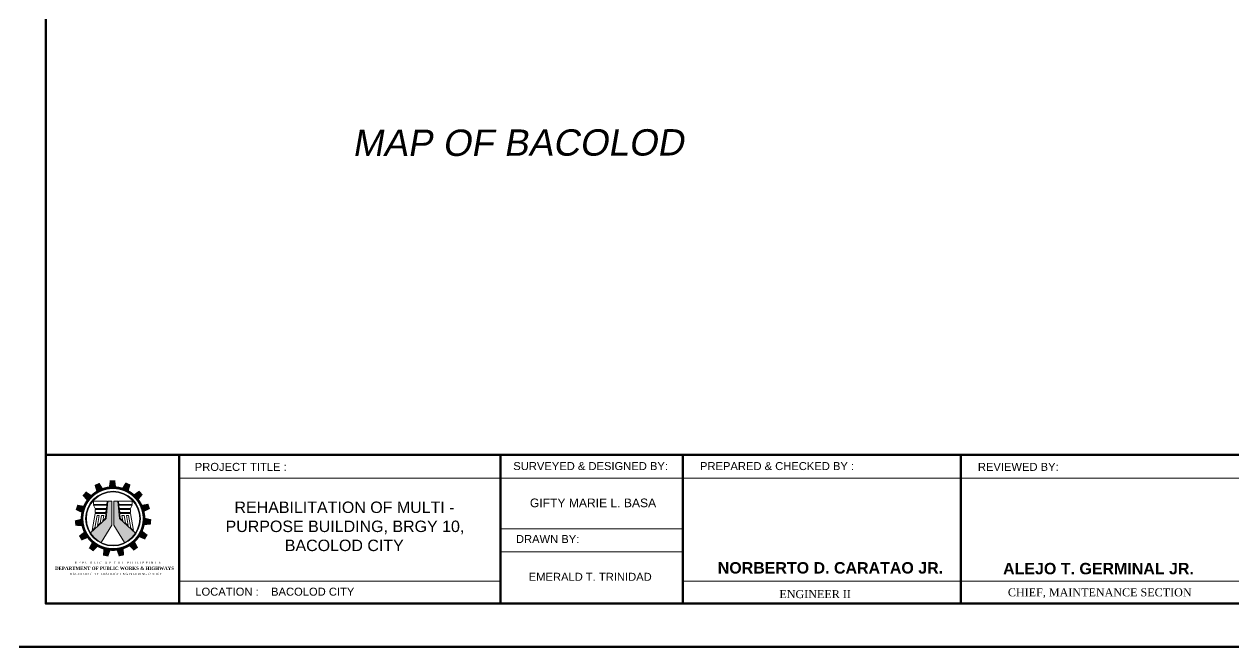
# Model space of a CAD drawing. Header units: metres. Extents: x -460 to 31334, y -1777 to 24987.
# Drawn here: x 23.25 to 43.63, y -98.94 to -88.45 of the extents above; entities that cross this region are included whole.
import ezdxf
from ezdxf.enums import TextEntityAlignment as Align

# ---------------------------------------------------------------- set-up
doc = ezdxf.new("R2010")
doc.units = ezdxf.units.M
doc.header["$MEASUREMENT"] = 0
doc.layers.get('Defpoints').update_dxf_attribs({"color": 2})
for name, color, linetype, lineweight in [('00', 7, 'Continuous', 9), ('border', 130, 'Continuous', 100), ('lines', 8, 'Continuous', 13)]:
    doc.layers.add(name, color=color, linetype=linetype, lineweight=lineweight)
doc.styles.add('BOLD', font='ARLRDBD.TTF')
doc.styles.add('ROMAN', font='times.ttf')
doc.styles.add('SIMPLEX', font='simplex.shx')
doc.styles.get("Standard").update_dxf_attribs({"font": 'arial.ttf'})

msp = doc.modelspace()

# ---------------------------------------------------------------- hatches: boundary and pattern name
at = {"layer": 'border', "lineweight": 0}
h = msp.add_hatch(color=5, dxfattribs=at)
edge = h.paths.add_edge_path(flags=17)
edge.add_arc((24.75052, -96.78315), 0.44919, 0, 360)
edge = h.paths.add_edge_path()
edge.add_arc((24.75052, -96.78315), 0.46113, 0, 360)
at = {"layer": 'lines', "lineweight": 0}
h = msp.add_hatch(color=20, dxfattribs=at)
h.dxf.hatch_style = 1
h.paths.add_polyline_path([(24.72856, -96.89201), (24.72874, -96.48953), (24.66171, -96.4895), (24.63341, -96.7831), (24.37084, -97.02319, 0.13786732), (24.55151, -97.18585)])
h.paths.add_polyline_path([(24.94452, -97.18829, 0.13846531), (25.12776, -97.02701), (24.86161, -96.7832), (24.83357, -96.48958), (24.76654, -96.48955), (24.76636, -96.89203)])

# ---------------------------------------------------------------- linework, layer by layer
at = {"layer": 'border', "color": 194, "linetype": 'Continuous', "lineweight": 60}
for p, q in [((23.61854, -95.71077), (61.01873, -95.71077)), ((23.61854, -98.20245), (23.61854, -95.71077)), ((25.8646, -98.21547), (25.8646, -95.71077)), ((31.28049, -98.21547), (31.28049, -95.71077)), ((34.35019, -98.21547), (34.35019, -95.71077)), ((39.03215, -98.21547), (39.03215, -95.71077))]:
    msp.add_line(p, q, dxfattribs=at)
at = {"layer": 'border', "linetype": 'Continuous', "lineweight": 13}
for p, q in [((25.8646, -96.10036), (61.01873, -96.10036)), ((31.28049, -96.95661), (34.35019, -96.95661)), ((31.28049, -97.3462), (34.35019, -97.3462)), ((25.8646, -97.8389), (31.28049, -97.8389)), ((34.35019, -97.8389), (57.63258, -97.8389))]:
    msp.add_line(p, q, dxfattribs=at)
at = {"layer": 'border', "color": 5, "lineweight": 0}
for p, q in [((24.41921, -96.48868), (24.41918, -96.5441)), ((24.41918, -96.5441), (24.41921, -96.48939)), ((24.64645, -96.5442), (24.41918, -96.5441)), ((24.41921, -96.48939), (24.65155, -96.4895)), ((24.42005, -96.5592), (24.45088, -96.61365)), ((24.42005, -96.5592), (24.64505, -96.5593)), ((24.66171, -96.4895), (24.63341, -96.7831)), ((24.63895, -96.61373), (24.6442, -96.5593)), ((24.6515, -96.49), (24.64647, -96.54397)), ((24.66171, -96.4895), (24.72874, -96.48953)), ((24.72856, -96.89201), (24.72874, -96.48953)), ((24.76654, -96.48955), (24.76636, -96.89203)), ((24.76654, -96.48955), (24.83357, -96.48958)), ((24.86161, -96.7832), (24.83357, -96.48958)), ((24.84455, -96.49008), (25.07543, -96.49019)), ((24.84953, -96.54506), (24.84455, -96.49008)), ((25.07541, -96.5444), (24.84946, -96.5443)), ((24.85083, -96.55939), (25.07517, -96.55949)), ((24.85621, -96.61383), (24.85102, -96.55939)), ((25.07517, -96.55949), (25.04428, -96.61391)), ((25.07543, -96.48897), (25.07541, -96.5444)), ((24.63341, -96.7831), (24.37084, -97.02319)), ((24.4514, -96.69531), (24.39894, -96.98296)), ((24.44392, -96.94183), (24.48215, -96.73219)), ((24.45088, -96.61365), (24.63895, -96.61373)), ((24.4514, -96.69531), (24.63108, -96.69539)), ((24.45146, -96.62782), (24.45144, -96.68179)), ((24.45144, -96.68179), (24.63363, -96.68188)), ((24.63866, -96.6279), (24.45146, -96.62782)), ((24.48215, -96.73219), (24.51963, -96.73221)), ((24.51963, -96.73221), (24.4889, -96.9007)), ((24.53388, -96.85956), (24.55711, -96.73223)), ((24.55711, -96.73223), (24.59459, -96.73224)), ((24.59459, -96.73224), (24.57887, -96.81843)), ((24.57887, -96.81843), (24.62313, -96.77796)), ((24.62313, -96.77796), (24.63108, -96.69539)), ((24.63759, -96.6279), (24.63239, -96.68188)), ((25.04428, -96.61391), (24.85621, -96.61383)), ((25.04463, -96.62809), (24.85704, -96.628)), ((24.85757, -96.628), (24.86272, -96.68198)), ((25.12776, -97.02701), (24.86161, -96.7832)), ((24.86192, -96.68198), (25.0446, -96.68206)), ((24.86401, -96.69549), (25.0437, -96.69557)), ((24.86401, -96.69549), (24.8719, -96.77807)), ((24.8719, -96.77807), (24.91612, -96.81858)), ((24.90048, -96.73238), (24.93795, -96.7324)), ((24.91612, -96.81858), (24.90048, -96.73238)), ((24.93795, -96.7324), (24.96106, -96.85975)), ((25.00601, -96.90093), (24.97543, -96.73241)), ((24.97543, -96.73241), (25.01291, -96.73243)), ((25.01291, -96.73243), (25.05095, -96.9421)), ((25.0959, -96.98327), (25.0437, -96.69557)), ((25.0446, -96.68206), (25.04463, -96.62809)), ((24.39894, -96.98296), (24.44392, -96.94183)), ((24.4889, -96.9007), (24.53388, -96.85956)), ((24.55151, -97.18585), (24.72856, -96.89201)), ((24.76636, -96.89203), (24.94452, -97.18829)), ((24.96106, -96.85975), (25.00601, -96.90093)), ((25.05095, -96.9421), (25.0959, -96.98327))]:
    msp.add_line(p, q, dxfattribs=at)
at = {"layer": 'border', "color": 194, "linetype": 'Continuous', "lineweight": 60}
msp.add_lwpolyline([(61.01873, -98.21547), (23.61854, -98.21547), (23.61854, -73.7615), (61.01873, -73.7615)], close=True, dxfattribs=at)
at = {"layer": 'border', "color": 5, "lineweight": 0}
for points in [[(24.48074, -96.19921, 0.09073, 0.12702, 0), (24.53481, -96.3208, 0.12702, 0.12702, 0)], [(24.74157, -96.13996, 0.09073, 0.12702, 0), (24.74151, -96.27303, 0.12702, 0.12702, 0)], [(25.00395, -96.19193, 0.09073, 0.12702, 0), (24.94977, -96.31347, 0.12702, 0.12702, 0)], [(24.26655, -96.35943, 0.09073, 0.12702, 0), (24.3654, -96.44851, 0.12702, 0.12702, 0)], [(25.22251, -96.34612, 0.09073, 0.12702, 0), (25.12358, -96.43512, 0.12702, 0.12702, 0)], [(24.13605, -96.59291, 0.09073, 0.12702, 0), (24.26259, -96.63409, 0.12702, 0.12702, 0)], [(25.35947, -96.57588, 0.09073, 0.12702, 0), (25.23289, -96.61694, 0.12702, 0.12702, 0)], [(24.11179, -96.85928, 0.09073, 0.12702, 0), (24.24414, -96.84543, 0.12702, 0.12702, 0)], [(25.39112, -96.84148, 0.09073, 0.12702, 0), (25.25879, -96.82751, 0.12702, 0.12702, 0)], [(24.19798, -97.1125, 0.09073, 0.12702, 0), (24.31326, -97.04601, 0.12702, 0.12702, 0)], [(25.31202, -97.09699, 0.09073, 0.12702, 0), (25.1968, -97.0304, 0.12702, 0.12702, 0)], [(24.37971, -97.30876, 0.09073, 0.12702, 0), (24.45798, -97.20114, 0.12702, 0.12702, 0)], [(25.13582, -97.29824, 0.09073, 0.12702, 0), (25.05765, -97.19054, 0.12702, 0.12702, 0)], [(24.62555, -97.41414, 0.09073, 0.12702, 0), (24.65328, -97.28399, 0.12702, 0.12702, 0)], [(24.89301, -97.41042, 0.09073, 0.12702, 0), (24.8654, -97.28024, 0.12702, 0.12702, 0)]]:
    msp.add_lwpolyline(points, format="xyseb", dxfattribs=at)
at = {"layer": 'border', "color": 5, "lineweight": 0, "const_width": 0.04536}
msp.add_lwpolyline([(24.22884, -96.78292, 1), (25.27221, -96.78338, 1)], format="xyb", close=True, dxfattribs=at)
at = {"layer": 'border', "color": 5, "lineweight": 0}
for radius in [0.46113, 0.44919]:
    msp.add_circle((24.75052, -96.78315), radius, dxfattribs=at)
at = {"layer": 'Defpoints', "color": 1, "linetype": 'Continuous', "lineweight": 60}
msp.add_lwpolyline([(61.74766, -98.9444), (22.88962, -98.9444), (22.88962, -73.03258), (61.74766, -73.03258)], close=True, dxfattribs=at)

# ---------------------------------------------------------------- texts
at = {"color": 7, "lineweight": 13, "oblique": 10}
msp.add_text('MAP OF BACOLOD ', height=0.4440277, rotation=0.116246, dxfattribs=at).set_placement((31.65911, -90.80235), align=Align.BOTTOM_CENTER)
at = {"insert": (23.77343, -97.59333), "char_height": 0.0548933, "width": 2.0726956, "attachment_point": 1}
msp.add_mtext('{\\fTimes New Roman|b1|i0|c0|p18;DEPARTMENT OF PUBLIC WORKS & HIGHWAYS}', dxfattribs=at)
at = {"lineweight": 20, "char_height": 0.0365955, "attachment_point": 1}
for s, insert in [('{\\fTimes New Roman|b0|i0|c0|p18;\\T1.8;REPUBLIC OF THE PHILIPPINES}', (24.10158, -97.50903)), ('{\\fTimes New Roman|b0|i0|c0|p18;\\T1.2;BACOLOD CITY  DISTRICT ENGINEERING OFFICE}', (24.02386, -97.69779))]:
    msp.add_mtext(s, dxfattribs=dict(at, insert=insert))
at = {"layer": '00', "attachment_point": 1}
for s, insert, char_height, width, style in [('{\\fArial|b0|i0|c0|p34;PROJECT TITLE :}', (26.12825, -95.84469), 0.1348475, 2.2959093, 'SIMPLEX'), ('{\\fArial|b0|i0|c0|p34;SURVEYED & DESIGNED BY: }', (31.49442, -95.83058), 0.1348475, 3.1821069, 'SIMPLEX'), ('{\\fArial|b0|i0|c0|p34;PREPARED & CHECKED BY :}', (34.64042, -95.8308), 0.1348475, 3.1821069, 'SIMPLEX'), ('{\\fArial|b0|i0|c0|p34;REVIEWED BY:}', (39.32237, -95.84382), 0.1348475, 3.1821069, 'SIMPLEX'), ('\\pi1.2211;{\\fArial|b0|i0|c0|p34;GIFTY MARIE L. BASA}', (30.55334, -96.44561), 0.1457678, 4.5590066, 'SIMPLEX'), ('{\\fArial|b0|i0|c0|p34;DRAWN BY:  }', (31.53935, -97.06015), 0.1348475, 3.36158, 'SIMPLEX'), ('{\\fArial|b0|i0|c0|p34;EMERALD T. TRINIDAD}', (31.75485, -97.69712), 0.1348475, 3.1821069, 'SIMPLEX'), ('{\\fArial|b0|i0|c0|p34;LOCATION :    BACOLOD CITY}', (26.137, -97.94777), 0.1348475, 3.3540193, 'ROMAN'), ('ENGINEER II', (35.97793, -97.98866), 0.1348475, 3.3540193, 'ROMAN'), ('CHIEF, MAINTENANCE SECTION', (39.82778, -97.95852), 0.1348475, 3.3540193, 'ROMAN')]:
    msp.add_mtext(s, dxfattribs=dict(at, insert=insert, char_height=char_height, width=width, style=style))
at = {"layer": '00', "linetype": 'Continuous', "char_height": 0.1926392, "width": 4.705046, "attachment_point": 1, "style": 'BOLD'}
for s, insert in [('\\pi0.51325;{\\fArial|b0|i0|c0|p34;REHABILITATION OF MULTI - \\P\\pi0.36339;PURPOSE BUILDING, BRGY 10, \\P\\pi1.36153;BACOLOD CITY }', (26.28378, -96.49633)), ('{\\fArial|b1|i0|c0|p34;NORBERTO D. CARATAO JR.}', (34.93914, -97.51703)), ('{\\fArial|b1|i0|c0|p34;ALEJO T. GERMINAL JR.}', (39.74682, -97.53005))]:
    msp.add_mtext(s, dxfattribs=dict(at, insert=insert))

doc.saveas('drawing.dxf')
